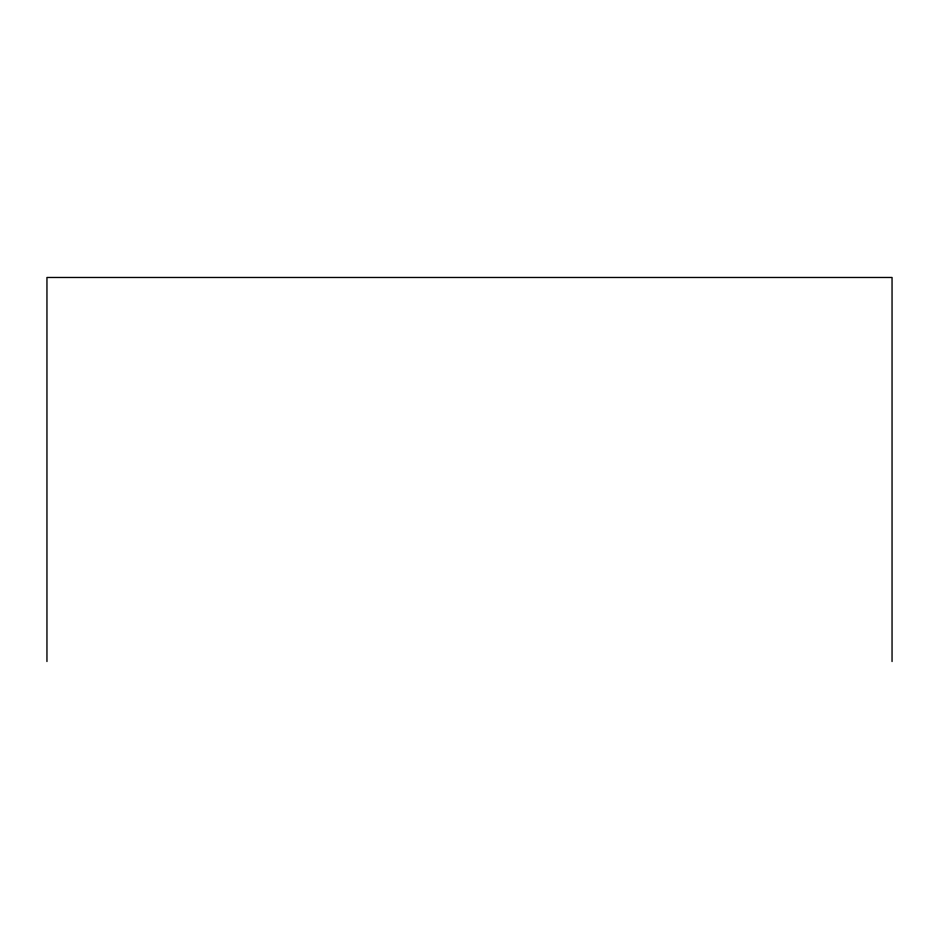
<?xml version="1.0" encoding="UTF-8"?>
<svg xmlns="http://www.w3.org/2000/svg" width="939" height="939" viewBox="0 0 939 939"><rect width="100%" height="100%" fill="white"/><g stroke="black" fill="none" stroke-linecap="round" stroke-linejoin="round"><path stroke-width="1.41" d="M892.05 661.526L892.05 277.475L46.95 277.475L46.95 661.526"/></g></svg>
